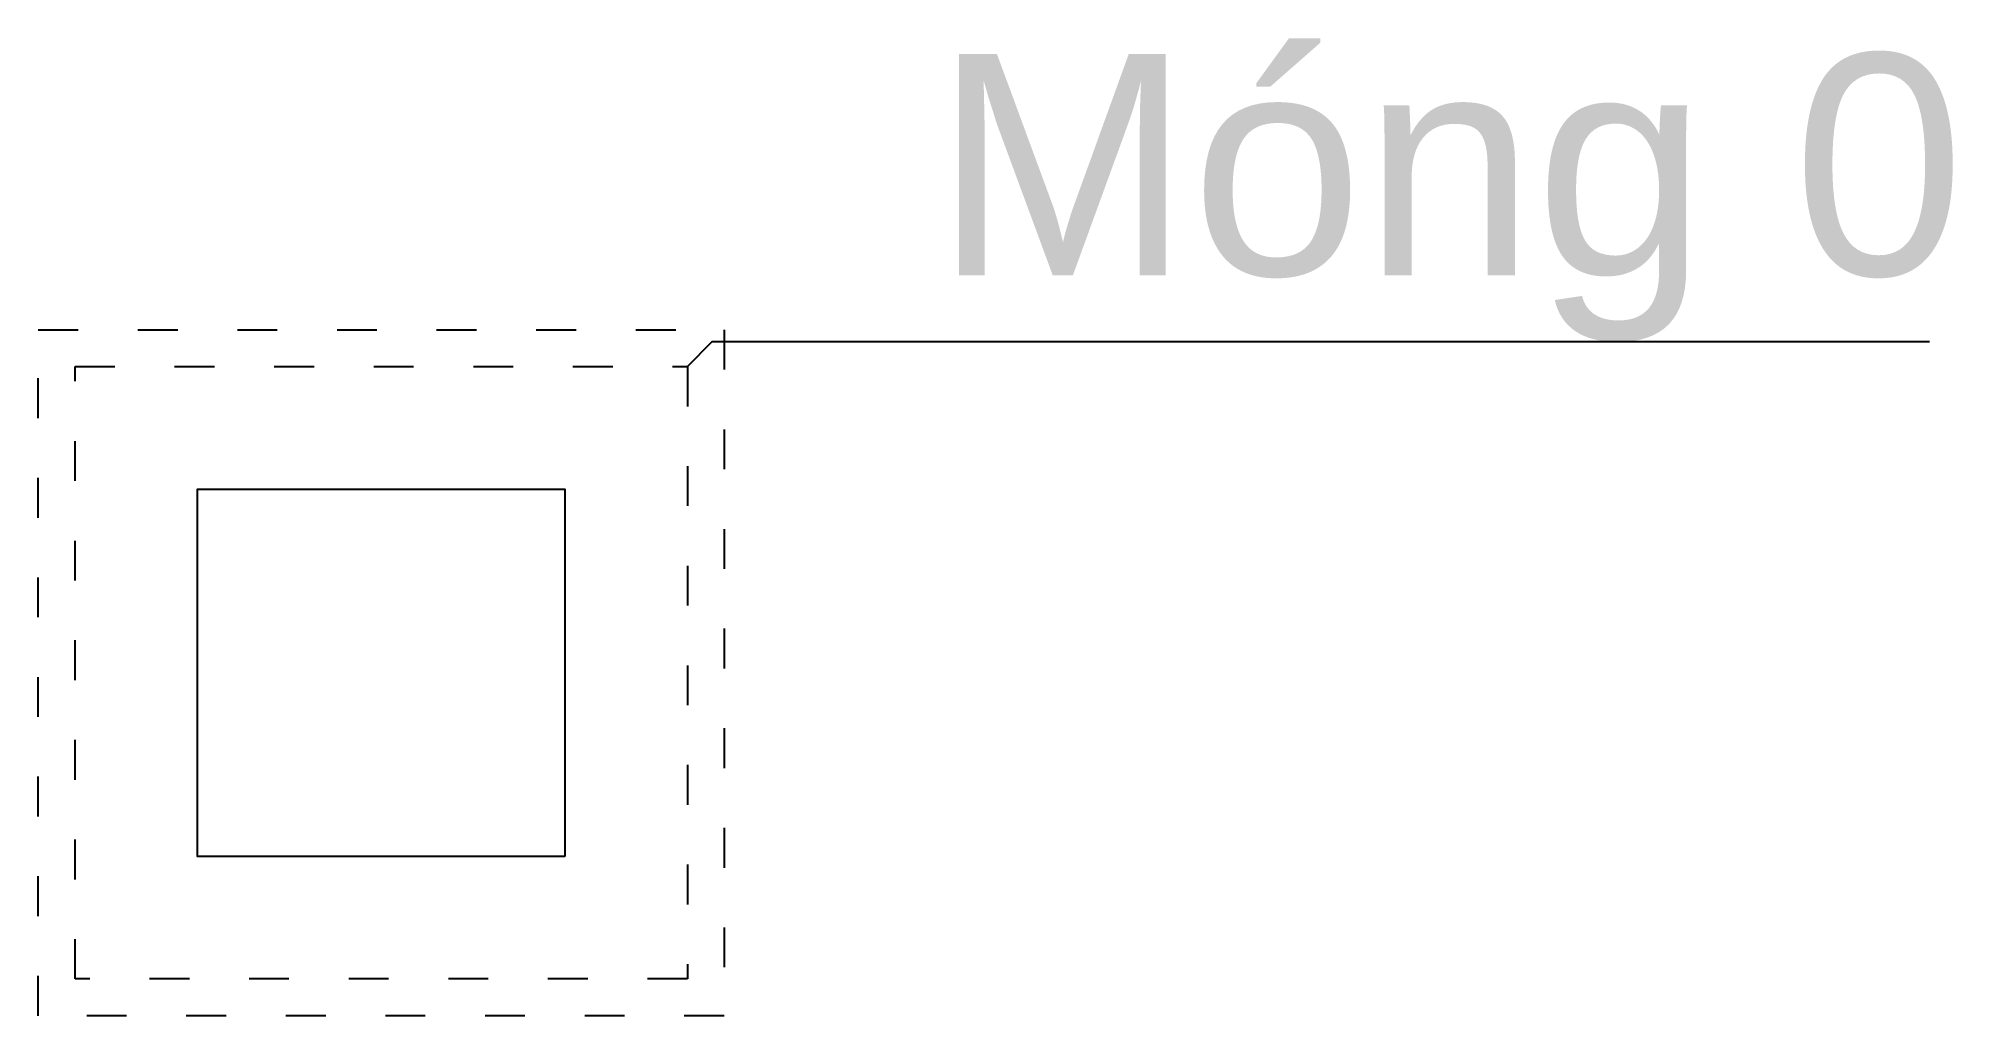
# Model space of a CAD drawing. Header units: millimetres. Extents: x -775 to 3550, y -775 to 1433.
import ezdxf

# ---------------------------------------------------------------- set-up
doc = ezdxf.new("R2010")
doc.units = ezdxf.units.MM
doc.header["$MEASUREMENT"] = 0
doc.linetypes.add('ACAD_ISO03W100', pattern=[30, 12, -18])
doc.layers.add('1', color=3, linetype='ACAD_ISO03W100')
doc.layers.add('10', color=3, linetype='Continuous')
doc.styles.add('SPCText', font='arial.ttf')

msp = doc.modelspace()

# ---------------------------------------------------------------- linework, layer by layer
msp.add_lwpolyline([(691.7, 691.7), (748, 748), (3498, 748)])
at = {"layer": '1', "ltscale": 7.5}
for points in [[(774.7, -774.7), (-774.7, -774.7), (-774.7, 774.7), (774.7, 774.7)], [(691.7, -691.7), (-691.7, -691.7), (-691.7, 691.7), (691.7, 691.7)]]:
    msp.add_lwpolyline(points, close=True, dxfattribs=at)
at = {"layer": '10'}
msp.add_lwpolyline([(415, -415), (-415, -415), (-415, 415), (415, 415)], close=True, dxfattribs=at)

# ---------------------------------------------------------------- texts
at = {"color": 2, "insert": (1248, 1398), "char_height": 500, "attachment_point": 1, "style": 'SPCText'}
msp.add_mtext('Móng 0', dxfattribs=at)

doc.saveas('drawing.dxf')
